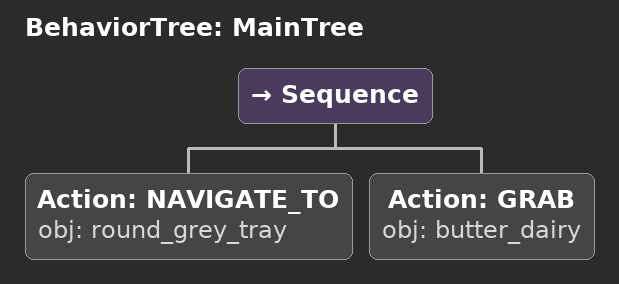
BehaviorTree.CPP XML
<root main_tree_to_execute="MainTree">
  <BehaviorTree ID="MainTree">
    <Sequence>
      <!-- Navigate to round_grey_tray -->
      <Action ID="NAVIGATE_TO" obj="round_grey_tray" />
      <!-- Grab butter_dairy -->
      <Action ID="GRAB" obj="butter_dairy" />
    </Sequence>
  </BehaviorTree>
</root>
